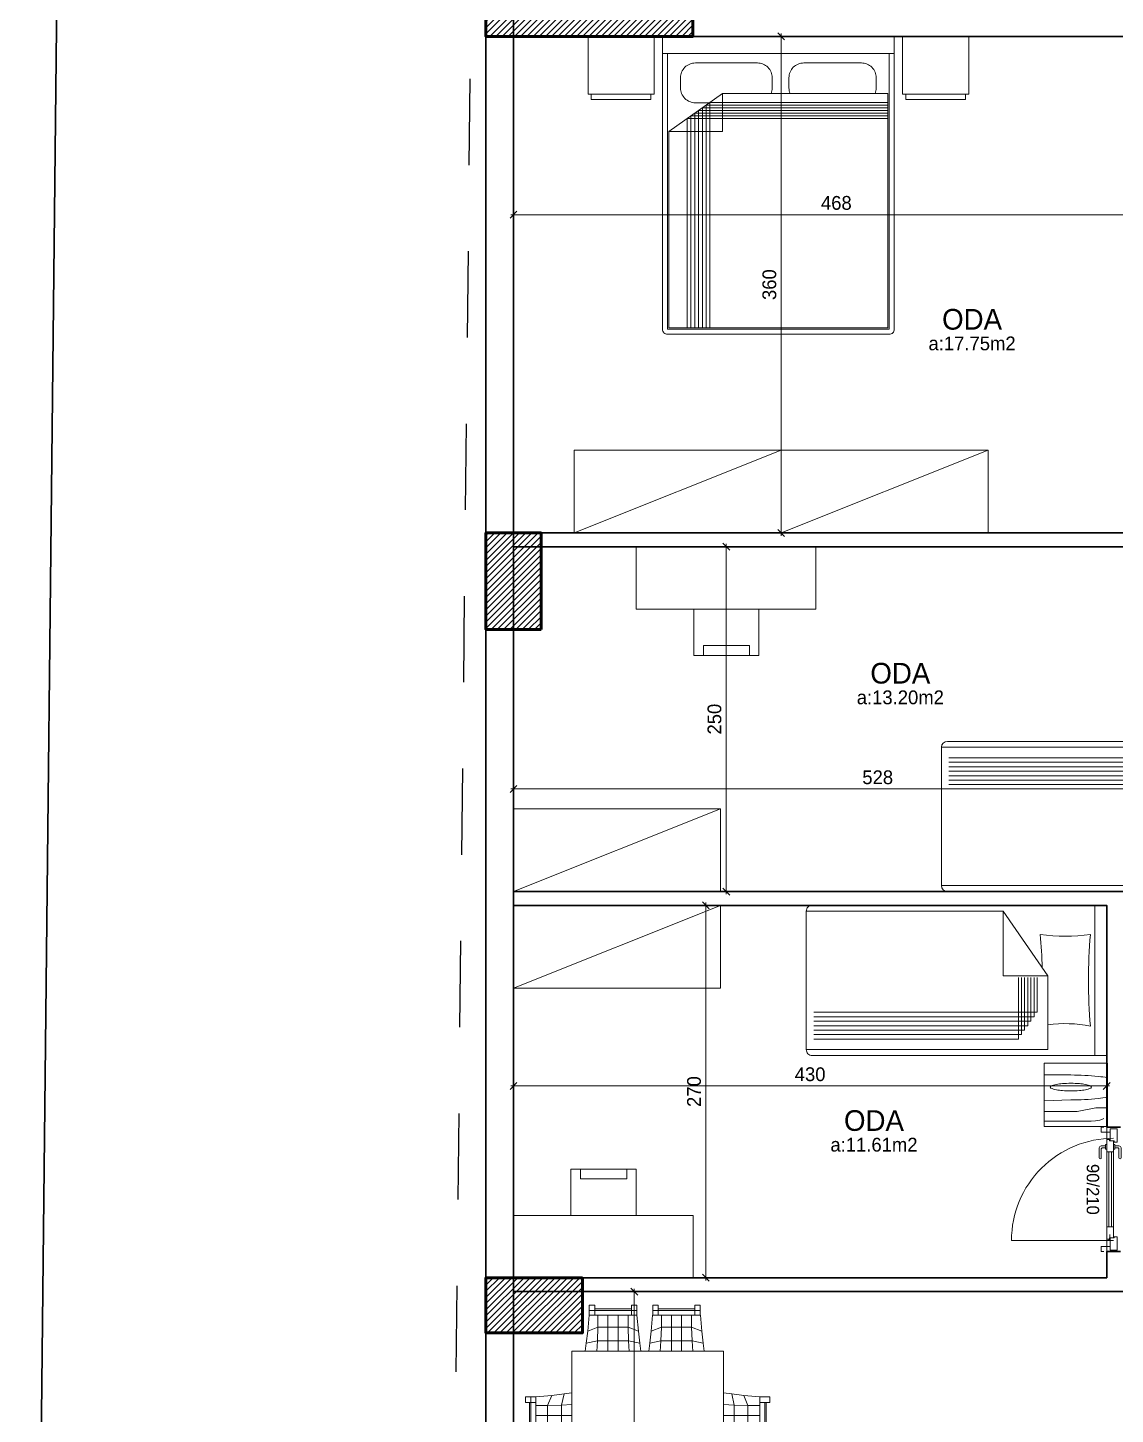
# Model space of a CAD drawing. Header units: centimetres. Extents: x 562865 to 1310255, y -148070 to 32737.
# Drawn here: x 646983 to 647771, y -26468 to -25463 of the extents above; entities that cross this region are included whole.
import ezdxf
from ezdxf.enums import TextEntityAlignment as Align

# ---------------------------------------------------------------- set-up
doc = ezdxf.new("R2010")
doc.units = ezdxf.units.CM
doc.header["$LTSCALE"] = 2.5
doc.linetypes.add('DASHED', pattern=[0.25, 0.125, -0.125])
doc.layers.get('0').update_dxf_attribs({"color": 86})
for name, color, linetype in [('alan', 7, 'Continuous'), ('kapi-yazi', 7, 'Continuous'), ('mahal', 7, 'Continuous'), ('TARAMA KOLON', 252, 'Continuous')]:
    doc.layers.add(name, color=color, linetype=linetype)
for name, color, linetype, lineweight in [('DUVAR', 4, 'Continuous', 30), ('duvar-kesim', 7, 'Continuous', 0), ('GÖRÜNÜŞLER', 96, 'Continuous', 25), ('iç ölçü', 106, 'Continuous', 18), ('kapi', 9, 'Continuous', 0), ('kolon', 1, 'Continuous', 53), ('TEFRIS', 33, 'Continuous', 0)]:
    doc.layers.add(name, color=color, linetype=linetype, lineweight=lineweight)
doc.styles.add('PINAR', font='comic.ttf')
doc.dimstyles.new('TEMİZ ÖLÇÜ', dxfattribs={"dimtxt": 10, "dimasz": 5, "dimexe": 1.8, "dimexo": 0.625, "dimgap": 3, "dimtad": 1, "dimdec": 0, "dimrnd": 0.5, "dimzin": 1, "dimdsep": 46, "dimtxsty": 'PINAR', "dimblk": 'OBLIQUE', "dimcen": 0.9, "dimdle": 2, "dimclrd": 256, "dimclre": 256, "dimclrt": 7, "dimadec": 0, "dimazin": 0, "dimtfac": 1, "dimtdec": 0, "dimtofl": 0, "dimtmove": 2, "dimatfit": 2, "dimfxl": 10, "dimfxlon": 1, "dimlwd": -1, "dimlwe": -1, "dimarcsym": 0})

# ---------------------------------------------------------------- blocks, each defined once
blk = doc.blocks.new('WRTGHBWSTH')
at = {"layer": 'GÖRÜNÜŞLER', "color": 251, "linetype": 'DASHED', "ltscale": 200}
blk.add_lwpolyline([(643862, 7103), (643152.3, 7181.9), (642310, 7155.3), (641146.5, 7079.8), (639025.1, 6992.1), (638997.9, 4472.7), (643762.9, 4472.7)], close=True, dxfattribs=at)
blk = doc.blocks.new('_Oblique')
at = {"color": 0, "linetype": 'ByBlock', "lineweight": -2}
blk.add_line((-0.5, -0.5), (0.5, 0.5), dxfattribs=at)
blk = doc.blocks.new('*D3347')
at = {"layer": 'Defpoints', "color": 0}
for p in [(647455.2, -26379.4), (647422.7, -26874.6), (647455.2, -26874.6)]:
    blk.add_point(p, dxfattribs=at)
at = {"layer": 'iç ölçü'}
for p, q in [((647432.7, -26379.4), (647420.9, -26379.4)), ((647422.7, -26377.4), (647422.7, -26876.6)), ((647432.7, -26874.6), (647420.9, -26874.6))]:
    blk.add_line(p, q, dxfattribs=at)
at = {"layer": 'iç ölçü', "linetype": 'ByBlock', "xscale": 5, "yscale": 5, "zscale": 5}
for p, rotation in [((647422.7, -26379.4), 90), ((647422.7, -26874.6), 270)]:
    blk.add_blockref('_Oblique', p, dxfattribs=dict(at, rotation=rotation))
at = {"layer": 'iç ölçü', "color": 7, "insert": (647414.1, -26627), "char_height": 10, "attachment_point": 5, "rotation": 90, "style": 'PINAR'}
blk.add_mtext('495', dxfattribs=at)
blk = doc.blocks.new('*D3350')
at = {"layer": 'Defpoints', "color": 0}
for p in [(647495.2, -25839.4), (647489.4, -26089.4), (647495.2, -26089.4)]:
    blk.add_point(p, dxfattribs=at)
at = {"layer": 'iç ölçü'}
for p, q in [((647494.6, -25839.4), (647487.6, -25839.4)), ((647489.4, -25837.4), (647489.4, -26091.4)), ((647494.6, -26089.4), (647487.6, -26089.4))]:
    blk.add_line(p, q, dxfattribs=at)
at = {"layer": 'iç ölçü', "linetype": 'ByBlock', "xscale": 5, "yscale": 5, "zscale": 5}
for p, rotation in [((647489.4, -25839.4), 90), ((647489.4, -26089.4), 270)]:
    blk.add_blockref('_Oblique', p, dxfattribs=dict(at, rotation=rotation))
at = {"layer": 'iç ölçü', "color": 7, "insert": (647480.9, -25964.4), "char_height": 10, "attachment_point": 5, "rotation": 90, "style": 'PINAR'}
blk.add_mtext('250', dxfattribs=at)
blk = doc.blocks.new('*D3351')
at = {"layer": 'Defpoints', "color": 0}
for p in [(647335.2, -26009.4), (647863.2, -26009.4), (647335.2, -26015)]:
    blk.add_point(p, dxfattribs=at)
at = {"layer": 'iç ölçü'}
for p, q in [((647335.2, -26010), (647335.2, -26016.8)), ((647863.2, -26010), (647863.2, -26016.8)), ((647865.2, -26015), (647333.2, -26015))]:
    blk.add_line(p, q, dxfattribs=at)
at = {"layer": 'iç ölçü', "linetype": 'ByBlock', "xscale": 5, "yscale": 5, "zscale": 5, "rotation": 180}
blk.add_blockref('_Oblique', (647335.2, -26015), dxfattribs=at)
at = {"layer": 'iç ölçü', "linetype": 'ByBlock', "xscale": 5, "yscale": 5, "zscale": 5}
blk.add_blockref('_Oblique', (647863.2, -26015), dxfattribs=at)
at = {"layer": 'iç ölçü', "color": 7, "insert": (647599.2, -26006.6), "char_height": 10, "attachment_point": 5, "style": 'PINAR'}
blk.add_mtext('528', dxfattribs=at)
blk = doc.blocks.new('*D3352')
at = {"layer": 'Defpoints', "color": 0}
for p in [(647529.2, -25469.4), (647533.6, -25469.4), (647533.6, -25829.4)]:
    blk.add_point(p, dxfattribs=at)
at = {"layer": 'iç ölçü'}
for p, q in [((647533, -25469.4), (647527.4, -25469.4)), ((647529.2, -25831.4), (647529.2, -25467.4)), ((647533, -25829.4), (647527.4, -25829.4))]:
    blk.add_line(p, q, dxfattribs=at)
at = {"layer": 'iç ölçü', "linetype": 'ByBlock', "xscale": 5, "yscale": 5, "zscale": 5}
for p, rotation in [((647529.2, -25469.4), 90), ((647529.2, -25829.4), 270)]:
    blk.add_blockref('_Oblique', p, dxfattribs=dict(at, rotation=rotation))
at = {"layer": 'iç ölçü', "color": 7, "insert": (647520.7, -25649.4), "char_height": 10, "attachment_point": 5, "rotation": 90, "style": 'PINAR'}
blk.add_mtext('360', dxfattribs=at)
blk = doc.blocks.new('*D3353')
at = {"layer": 'Defpoints', "color": 0}
for p in [(647335.2, -25579.5), (647335.2, -25598.7), (647803.2, -25599.5)]:
    blk.add_point(p, dxfattribs=at)
at = {"layer": 'iç ölçü'}
for p, q in [((647335.2, -25588.7), (647335.2, -25600.5)), ((647805.2, -25598.7), (647333.2, -25598.7)), ((647803.2, -25598.8), (647803.2, -25596.9))]:
    blk.add_line(p, q, dxfattribs=at)
at = {"layer": 'iç ölçü', "linetype": 'ByBlock', "xscale": 5, "yscale": 5, "zscale": 5, "rotation": 180}
blk.add_blockref('_Oblique', (647335.2, -25598.7), dxfattribs=at)
at = {"layer": 'iç ölçü', "linetype": 'ByBlock', "xscale": 5, "yscale": 5, "zscale": 5}
blk.add_blockref('_Oblique', (647803.2, -25598.7), dxfattribs=at)
at = {"layer": 'iç ölçü', "color": 7, "insert": (647569.2, -25590.2), "char_height": 10, "attachment_point": 5, "style": 'PINAR'}
blk.add_mtext('468', dxfattribs=at)
blk = doc.blocks.new('*D3354')
at = {"layer": 'Defpoints', "color": 0}
for p in [(647502.1, -26099.4), (647474.6, -26369.4), (647502.1, -26369.4)]:
    blk.add_point(p, dxfattribs=at)
at = {"layer": 'iç ölçü'}
for p, q in [((647484.6, -26099.4), (647472.8, -26099.4)), ((647474.6, -26097.4), (647474.6, -26371.4)), ((647484.6, -26369.4), (647472.8, -26369.4))]:
    blk.add_line(p, q, dxfattribs=at)
at = {"layer": 'iç ölçü', "linetype": 'ByBlock', "xscale": 5, "yscale": 5, "zscale": 5}
for p, rotation in [((647474.6, -26099.4), 90), ((647474.6, -26369.4), 270)]:
    blk.add_blockref('_Oblique', p, dxfattribs=dict(at, rotation=rotation))
at = {"layer": 'iç ölçü', "color": 7, "insert": (647466.1, -26234.4), "char_height": 10, "attachment_point": 5, "rotation": 90, "style": 'PINAR'}
blk.add_mtext('270', dxfattribs=at)
blk = doc.blocks.new('*D3355')
at = {"layer": 'Defpoints', "color": 0}
for p in [(647335.2, -26230.3), (647335.2, -26252.9), (647765.2, -26261.1)]:
    blk.add_point(p, dxfattribs=at)
at = {"layer": 'iç ölçü'}
for p, q in [((647767.2, -26230.3), (647333.2, -26230.3)), ((647335.2, -26240.3), (647335.2, -26228.5)), ((647765.2, -26240.3), (647765.2, -26228.5))]:
    blk.add_line(p, q, dxfattribs=at)
at = {"layer": 'iç ölçü', "linetype": 'ByBlock', "xscale": 5, "yscale": 5, "zscale": 5, "rotation": 180}
blk.add_blockref('_Oblique', (647335.2, -26230.3), dxfattribs=at)
at = {"layer": 'iç ölçü', "linetype": 'ByBlock', "xscale": 5, "yscale": 5, "zscale": 5}
blk.add_blockref('_Oblique', (647765.2, -26230.3), dxfattribs=at)
at = {"layer": 'iç ölçü', "color": 7, "insert": (647550.2, -26221.9), "char_height": 10, "attachment_point": 5, "style": 'PINAR'}
blk.add_mtext('430', dxfattribs=at)
blk = doc.blocks.new('fm-door1')
at = {"linetype": 'Continuous'}
for p, q in [((0, 25), (0, -25)), ((100, 25), (0, 25)), ((80, 32), (80, 0)), ((84, 28), (128, 28)), ((90, 50), (910, 50)), ((90, 50), (90, 30)), ((100, 30), (90, 30)), ((100, 30), (100, -5)), ((100, 30), (100, -5)), ((100, 0), (900, 0)), ((190, 50), (190, 0)), ((810, 50), (810, 0)), ((910, 30), (900, 30)), ((900, 30), (900, -5)), ((900, 25), (1000, 25)), ((910, 50), (910, 30)), ((1000, 25), (1000, -25)), ((110, -25), (0, -25)), ((100, -5), (110, -5)), ((110, -5), (100, -5)), ((110, -5), (110, -25)), ((110, -25), (110, -5)), ((890, -25), (890, -5)), ((890, -5), (900, -5)), ((890, -25), (1000, -25))]:
    blk.add_line(p, q, dxfattribs=at)
at = {"color": 8, "linetype": 'Continuous'}
for p, q in [((190, 35), (810, 35)), ((190, 15), (810, 15))]:
    blk.add_line(p, q, dxfattribs=at)
at = {"linetype": 'Continuous'}
for points in [[(858, 58), (858, 89, 0.414214), (842, 104), (759, 104, 1), (759, 89), (835, 89, -0.414214), (842, 81), (842, 58)], [(858, -8), (858, -39, -0.414214), (842, -54), (759, -54, -1), (759, -39), (835, -39, 0.414214), (842, -31), (842, -8)]]:
    blk.add_lwpolyline(points, format="xyb", dxfattribs=at)
for points in [[(869, 50), (869, 58), (831, 58), (831, 50)], [(869, 0), (869, -8), (831, -8), (831, 0)]]:
    blk.add_lwpolyline(points, dxfattribs=at)
blk.add_circle((84, 32), 4.26, dxfattribs=at)
blk = doc.blocks.new('Yatak-2a')
for p, q in [((-115, -35), (-115, 0)), ((-115, 0), (-75, 0)), ((-75, -35), (-75, 0)), ((75, 0), (115, 0)), ((75, -35), (75, 0)), ((115, -35), (115, 0)), ((-66.94, -176.94), (-66.94, -10.32)), ((66.94, -10.32), (66.94, -176.94)), ((-115, -35), (-75, -35)), ((-66.18, -176.18), (-66.18, -34.58)), ((-66.18, -34.58), (33.7, -34.58)), ((33.7, -34.58), (66.18, -57.51)), ((33.7, -57.51), (33.7, -34.58)), ((75, -35), (115, -35)), ((66.18, -57.51), (33.7, -57.51)), ((66.18, -57.51), (66.18, -176.18)), ((66.94, -176.94), (-66.94, -176.94)), ((66.18, -176.18), (-66.18, -176.18))]:
    blk.add_line(p, q)
at = {"color": 33}
for p, q in [((-70, 0), (70, 0)), ((-70, -10.32), (-70, 0)), ((70, 0), (70, -10.32)), ((-70, -176.94), (-70, -10.32)), ((70, -10.32), (-70, -10.32)), ((70, -10.32), (70, -176.94)), ((66.94, -180), (-66.94, -180))]:
    blk.add_line(p, q, dxfattribs=at)
at = {"color": 8}
for p, q in [((-15.36, -16.05), (-50.13, -16.05)), ((12.69, -16.05), (50.13, -16.05)), ((-59.11, -25.03), (-59.11, -31.14)), ((-6.38, -31.14), (-6.38, -25.03)), ((3.71, -31.14), (3.71, -25.03)), ((59.11, -25.03), (59.11, -31.14)), ((41.34, -39.97), (-66.18, -39.97)), ((43.64, -41.59), (-66.18, -41.59)), ((41.34, -176.18), (41.34, -39.97)), ((50.13, -40.12), (41.55, -40.12)), ((43.64, -176.18), (43.64, -41.59)), ((45.93, -43.21), (-66.18, -43.21)), ((48.22, -44.83), (-66.18, -44.83)), ((50.51, -46.45), (-66.18, -46.45)), ((52.81, -48.07), (-66.18, -48.07)), ((55.1, -49.68), (-66.18, -49.68)), ((45.93, -176.18), (45.93, -43.21)), ((48.22, -176.18), (48.22, -44.83)), ((50.51, -176.18), (50.51, -46.45)), ((52.81, -176.18), (52.81, -48.07)), ((55.1, -176.18), (55.1, -49.68))]:
    blk.add_line(p, q, dxfattribs=at)
at = {"color": 42}
for p, q in [((-113, -38.2), (-113, -35)), ((-77, -38.2), (-113, -38.2)), ((-77, -35), (-77, -38.2)), ((77, -38.2), (77, -35)), ((113, -38.2), (77, -38.2)), ((113, -35), (113, -38.2))]:
    blk.add_line(p, q, dxfattribs=at)
at = {"color": 8}
for centre, start, end in [((-50.13, -25.03), 89.99996, 180.00004), ((-15.36, -25.03), 359.99996, 90.00004), ((12.69, -25.03), 89.99996, 180.00004), ((50.13, -25.03), 359.99996, 90.00004), ((-50.13, -31.14), 179.99936, 202.51765), ((-15.36, -31.14), 337.48112, 359.99942), ((12.69, -31.14), 179.99936, 202.51765), ((50.13, -31.14), 269.99996, 0.00004)]:
    blk.add_arc(centre, 8.98, start, end, dxfattribs=at)
at = {"color": 33}
for centre, start, end in [((-66.94, -176.94), 179.99996, 270.00004), ((66.94, -176.94), 269.99996, 0.00004)]:
    blk.add_arc(centre, 3.06, start, end, dxfattribs=at)
blk = doc.blocks.new('Table-3')
at = {"color": 33}
for p, q in [((-37.6, 84.6), (-33.6, 84.6)), ((-37.6, 77.2), (-37.6, 84.6)), ((-33.6, 80.8), (-37.6, 80.8)), ((-33.6, 84.6), (-33.6, 77.2)), ((-33.6, 81.9), (-7.1, 81.9)), ((-33.6, 80.8), (-3.1, 80.8)), ((-7.1, 84.6), (-7.1, 77.2)), ((-3.1, 84.6), (-7.1, 84.6)), ((-3.1, 77.2), (-3.1, 84.6)), ((8.3, 84.6), (12.3, 84.6)), ((8.3, 77.2), (8.3, 84.6)), ((12.3, 80.8), (8.3, 80.8)), ((12.3, 84.6), (12.3, 77.2)), ((12.4, 81.9), (38.9, 81.9)), ((12.4, 80.8), (42.9, 80.8)), ((38.9, 84.6), (38.9, 77.2)), ((42.9, 84.6), (38.9, 84.6)), ((42.9, 77.2), (42.9, 84.6)), ((-37.7, 77.2), (-2.9, 77.2)), ((8.3, 77.2), (43, 77.2)), ((-54.5, 51.1), (55.5, 51.1)), ((-54.5, -48.9), (-54.5, 51.1)), ((55.5, 51.1), (55.5, -48.9)), ((-88.1, 18.1), (-88.1, 14.1)), ((-80.7, 18.1), (-88.1, 18.1)), ((-88.1, 14.1), (-80.7, 14.1)), ((-85.4, 14.1), (-85.4, -12.4)), ((-84.3, 14.1), (-84.3, -16.4)), ((-80.7, 18.2), (-80.7, -16.6)), ((81.6, 18.2), (81.6, -16.6)), ((81.6, 18.1), (89, 18.1)), ((81.6, 14.1), (89, 14.1)), ((85.2, 18.1), (85.2, -16.4)), ((86.3, 14.1), (86.3, -12.4)), ((89, 18.1), (89, 14.1)), ((-88.1, -12.4), (-88.1, -16.4)), ((-80.7, -12.4), (-88.1, -12.4)), ((-88.1, -16.4), (-80.7, -16.4)), ((81.6, -12.4), (89, -12.4)), ((89, -16.4), (81.6, -16.4)), ((89, -12.4), (89, -16.4)), ((55.5, -48.9), (-54.5, -48.9)), ((-2.9, -75.1), (-37.7, -75.1)), ((-37.6, -82.5), (-37.6, -75.1)), ((-3.1, -78.8), (-37.6, -78.8)), ((-33.6, -75.1), (-33.6, -82.5)), ((-33.6, -79.8), (-7.1, -79.8)), ((-7.1, -78.8), (-7.1, -75.1)), ((-7.1, -78.8), (-7.1, -79.8)), ((-7.1, -79.9), (-7.1, -82.5)), ((-3.1, -75.1), (-3.1, -82.5)), ((43, -75.1), (8.3, -75.1)), ((8.3, -82.5), (8.3, -75.1)), ((8.3, -78.8), (42.9, -78.8)), ((12.3, -75.1), (12.3, -82.5)), ((12.3, -79.8), (38.9, -79.8)), ((38.9, -75.1), (38.9, -79.8)), ((38.9, -79.9), (38.9, -82.5)), ((42.9, -82.5), (42.9, -75.1)), ((-33.6, -82.5), (-37.6, -82.5)), ((-7.1, -82.5), (-3.1, -82.5)), ((12.3, -82.5), (8.3, -82.5)), ((42.9, -82.5), (38.9, -82.5))]:
    blk.add_line(p, q, dxfattribs=at)
for p, q in [((-38.6, 65.7), (-37.7, 77.2)), ((-31.3, 68.7), (-31.3, 77.2)), ((-24, 51), (-24, 77.2)), ((-24, 77.2), (-24, 68.7)), ((-16.7, 77.2), (-16.7, 51)), ((-9.4, 68.7), (-9.4, 77.2)), ((-2.9, 77.2), (-2, 65.7)), ((7.3, 65.7), (8.3, 77.2)), ((14.7, 77.2), (14.7, 68.7)), ((22, 51), (22, 77.2)), ((29.4, 77.2), (29.4, 51)), ((36.6, 68.7), (36.6, 77.2)), ((43, 77.2), (43.9, 65.7)), ((-39.7, 56.9), (-38.6, 65.7)), ((-31.3, 68.7), (-38.6, 65.7)), ((-31.6, 58.7), (-31.3, 68.7)), ((-31.3, 68.7), (-9.4, 68.7)), ((-9.4, 68.7), (-9.1, 58.7)), ((-2, 65.7), (-9.4, 68.7)), ((-1, 56.9), (-2, 65.7)), ((7.3, 65.7), (6.3, 56.9)), ((14.7, 68.7), (7.3, 65.7)), ((14.4, 58.7), (14.7, 68.7)), ((14.7, 68.7), (36.6, 68.7)), ((36.6, 68.7), (36.9, 58.7)), ((43.9, 65.7), (36.6, 68.7)), ((45.1, 56.9), (43.9, 65.7)), ((-40.4, 51.1), (-39.7, 56.9)), ((-39.7, 56.9), (-31.6, 58.7)), ((-31.6, 58.7), (-32.1, 51)), ((-9.1, 58.7), (-31.6, 58.7)), ((-9.1, 58.7), (-1, 56.9)), ((-8.5, 51), (-9.1, 58.7)), ((-1, 56.9), (-0.2, 51.1)), ((5.6, 51.1), (6.3, 56.9)), ((6.3, 56.9), (14.4, 58.7)), ((14.4, 58.7), (13.9, 51)), ((36.9, 58.7), (14.4, 58.7)), ((36.9, 58.7), (45.1, 56.9)), ((37.5, 51), (36.9, 58.7)), ((45.1, 56.9), (45.9, 51.1)), ((-60.4, 20.2), (-69.2, 19.1)), ((-62.2, 12), (-60.4, 20.2)), ((-60.4, 20.2), (-54.5, 20.9)), ((55.5, 20.9), (61.2, 20.2)), ((63.1, 12), (61.2, 20.2)), ((61.2, 20.2), (70.1, 19.1)), ((-69.2, 19.1), (-80.7, 18.2)), ((-80.7, 11.8), (-72.1, 11.8)), ((-72.1, 11.8), (-69.2, 19.1)), ((-72.1, 11.8), (-62.2, 12)), ((-72.1, -10.1), (-72.1, 11.8)), ((-54.5, 12.6), (-62.2, 12)), ((-62.2, 12), (-62.2, -10.4)), ((63.1, 12), (55.5, 12.6)), ((63.1, -10.4), (63.1, 12)), ((73.1, 11.8), (63.1, 12)), ((70.1, 19.1), (81.6, 18.2)), ((70.1, 19.1), (73.1, 11.8)), ((73.1, -10.1), (73.1, 11.8)), ((73.1, 11.8), (81.6, 11.8)), ((-54.5, 4.5), (-80.7, 4.5)), ((55.5, 4.5), (81.6, 4.5)), ((-80.7, -2.8), (-54.5, -2.8)), ((81.6, -2.8), (55.5, -2.8)), ((-72.1, -10.1), (-80.7, -10.1)), ((-80.7, -16.6), (-69.2, -17.5)), ((-62.2, -10.4), (-72.1, -10.1)), ((-69.2, -17.5), (-72.1, -10.1)), ((-60.4, -18.5), (-69.2, -17.5)), ((-62.2, -10.4), (-54.5, -11.1)), ((-60.4, -18.5), (-62.2, -10.4)), ((-54.5, -19.3), (-60.4, -18.5)), ((55.5, -11.1), (63.1, -10.4)), ((61.2, -18.5), (55.5, -19.3)), ((63.1, -10.4), (61.2, -18.5)), ((61.2, -18.5), (70.1, -17.5)), ((73.1, -10.1), (63.1, -10.4)), ((70.1, -17.5), (73.1, -10.1)), ((81.6, -16.6), (70.1, -17.5)), ((81.6, -10.1), (73.1, -10.1)), ((-39.7, -54.8), (-40.4, -49)), ((-31.6, -56.6), (-32.2, -48.9)), ((-24, -48.9), (-24, -75.1)), ((-16.7, -48.9), (-16.7, -75.1)), ((-9.1, -56.6), (-8.4, -48.9)), ((-0.2, -49), (-1, -54.8)), ((6.3, -54.8), (5.6, -49)), ((14.4, -56.6), (13.8, -48.9)), ((22, -48.9), (22, -75.1)), ((29.4, -75.1), (29.4, -48.9)), ((37.6, -48.9), (36.9, -56.6)), ((45.1, -54.8), (45.9, -49)), ((-31.6, -56.6), (-39.7, -54.8)), ((-39.7, -54.8), (-38.6, -63.6)), ((-31.3, -66.6), (-31.6, -56.6)), ((-9.1, -56.6), (-31.6, -56.6)), ((-9.4, -66.6), (-9.1, -56.6)), ((-1, -54.8), (-9.1, -56.6)), ((-2, -63.6), (-1, -54.8)), ((6.3, -54.8), (14.4, -56.6)), ((7.3, -63.6), (6.3, -54.8)), ((14.4, -56.6), (14.7, -66.6)), ((36.9, -56.6), (14.4, -56.6)), ((36.6, -66.6), (36.9, -56.6)), ((36.9, -56.6), (45.1, -54.8)), ((45.1, -54.8), (43.9, -63.6)), ((-38.6, -63.6), (-31.3, -66.6)), ((-37.7, -75.1), (-38.6, -63.6)), ((-31.3, -66.6), (-31.3, -75.1)), ((-31.3, -66.6), (-9.4, -66.6)), ((-24, -75.1), (-24, -66.6)), ((-9.4, -66.6), (-2, -63.6)), ((-9.4, -75.1), (-9.4, -66.6)), ((-2.9, -75.1), (-2, -63.6)), ((7.3, -63.6), (8.3, -75.1)), ((14.7, -66.6), (7.3, -63.6)), ((14.7, -66.6), (36.6, -66.6)), ((14.7, -75.1), (14.7, -66.6)), ((43.9, -63.6), (36.6, -66.6)), ((36.6, -66.6), (36.6, -75.1)), ((43, -75.1), (43.9, -63.6))]:
    blk.add_line(p, q)
blk = doc.blocks.new('Yatak-1a')
for p, q in [((-49.5, 0.5), (-87.5, 0.5)), ((-87.5, 0.5), (-87.5, -37.5)), ((-49.5, -37.5), (-49.5, 0.5)), ((-45, -176.44), (-45, -7.03)), ((45, -7.03), (45, -176.44)), ((-49.5, -37.5), (-87.5, -37.5)), ((41.44, -180), (-41.44, -180))]:
    blk.add_line(p, q)
at = {"color": 33}
for p, q in [((-76.27, -6.57), (-76.27, 0.5)), ((-84.43, -9.24), (-84.18, -6.77)), ((-78.48, -17.64), (-76.27, -6.57)), ((-84.43, -37.5), (-84.43, -9.24)), ((-63.92, -9.1), (-64.54, -9.49)), ((-63.3, -9.49), (-63.92, -9.1)), ((-78.48, -37.5), (-78.48, -17.64)), ((-71.61, -21.45), (-72.26, -37.5)), ((-56.68, -21.45), (-56.63, -37.5)), ((-64.54, -33.38), (-63.92, -33.77)), ((-63.92, -33.77), (-63.3, -33.38))]:
    blk.add_line(p, q, dxfattribs=at)
at = {"color": 42}
for p, q in [((-45, 0), (45, 0)), ((-45, -7.03), (-45, 0)), ((45, -7.03), (-45, -7.03)), ((45, -8.5), (45, 0)), ((-41.44, -180), (-41.44, -35.32)), ((-41.44, -35.32), (2.67, -35.32)), ((2.67, -35.32), (41.44, -62.05)), ((2.67, -62.05), (2.67, -35.32)), ((41.44, -62.05), (2.67, -62.05)), ((41.44, -62.05), (41.44, -180))]:
    blk.add_line(p, q, dxfattribs=at)
at = {"color": 8}
for p, q in [((-29.8, -49.16), (1.67, -49.16)), ((-29.8, -175.54), (-29.8, -49.16)), ((-27.13, -175.54), (-27.13, -47.27)), ((-27.13, -47.27), (1.67, -47.27)), ((-24.45, -175.54), (-24.45, -45.39)), ((-24.45, -45.39), (1.67, -45.39)), ((-21.78, -175.54), (-21.78, -43.5)), ((-21.78, -43.5), (1.67, -43.5)), ((-19.11, -175.54), (-19.11, -41.61)), ((-19.11, -41.61), (1.67, -41.61)), ((-35.15, -52.93), (1.67, -52.93)), ((-35.15, -175.54), (-35.15, -52.93)), ((-32.47, -51.05), (1.67, -51.05)), ((-32.47, -175.54), (-32.47, -51.05))]:
    blk.add_line(p, q, dxfattribs=at)
at = {"color": 33}
for centre, radius, start, end in [((11.14, -13.58), 82.34, 170.15442, 174.01793), ((-139.84, -13.58), 82.75, 5.98206, 9.79577), ((-69.26, -8.26), 15, 154.00852, 174.28557), ((86.23, -21.45), 157.84, 174.01794, 180), ((-214.93, -21.45), 158.25, 0, 5.98207), ((0.17, -21.44), 66.38, 175.59963, 180), ((-31.83, -18.97), 34.29, 169.47569, 175.59966), ((-51.59, -15.3), 14.19, 155.8434, 169.47569), ((-76.25, -15.3), 14.19, 10.52432, 24.15659), ((-96.01, -18.97), 34.29, 4.40038, 10.52429), ((-128.01, -21.44), 66.38, 0, 4.40034), ((0.17, -21.44), 66.38, 180, 184.40034), ((-128.01, -21.44), 66.38, 355.59963, 0), ((-31.83, -23.9), 34.29, 184.40038, 190.52429), ((-51.59, -27.57), 14.19, 190.5243, 204.1566), ((-76.25, -27.57), 14.19, 335.8434, 349.47569), ((-96.01, -23.9), 34.29, 349.4757, 355.59966)]:
    blk.add_arc(centre, radius, start, end, dxfattribs=at)
at = {"color": 8}
for centre, radius, start, end in [((0.03, 324.56), 335.48, 265.2981, 274.7019), ((-98.45, -24.8), 72.55, 351.65938, 11.93201), ((138.2, -24.8), 111.68, 172.28082, 187.71918), ((0.03, -344.69), 306.13, 84.84604, 88.60231)]:
    blk.add_arc(centre, radius, start, end, dxfattribs=at)
for centre, start, end in [((-41.44, -176.44), 179.99996, 270.00004), ((41.44, -176.44), 269.99996, 0.00004)]:
    blk.add_arc(centre, 3.56, start, end)
blk = doc.blocks.new('G$C0735DA1E')
at = {"color": 42}
for p, q in [((0, 108.9), (0, 0)), ((8.5, 108.9), (0, 108.9)), ((8.5, 0), (8.5, 108.9)), ((217.8, 104.6), (42.7, 104.6)), ((42.7, 104.6), (42.7, 51.2)), ((42.7, 51.2), (75.1, 4.3)), ((75.1, 51.2), (42.7, 51.2)), ((75.1, 4.3), (75.1, 51.2)), ((10.3, 0), (0, 0)), ((75.1, 4.3), (217.8, 4.3))]:
    blk.add_line(p, q, dxfattribs=at)
for p, q in [((213.5, 108.9), (8.5, 108.9)), ((217.8, 4.3), (217.8, 104.6)), ((8.5, 0), (213.5, 0))]:
    blk.add_line(p, q)
at = {"color": 8}
for p, q in [((59.5, 90.5), (59.5, 52.4)), ((212.4, 90.5), (59.5, 90.5)), ((61.8, 93.7), (61.8, 52.4)), ((212.4, 93.7), (61.8, 93.7)), ((64.1, 97), (64.1, 52.4)), ((212.4, 97), (64.1, 97)), ((212.4, 80.8), (52.6, 80.8)), ((52.6, 80.8), (52.6, 52.4)), ((212.4, 84), (54.9, 84)), ((54.9, 84), (54.9, 52.4)), ((212.4, 87.3), (57.2, 87.3)), ((57.2, 87.3), (57.2, 52.4)), ((212.4, 77.6), (50.4, 77.6)), ((50.4, 77.6), (50.4, 52.4))]:
    blk.add_line(p, q, dxfattribs=at)
for centre, start, end in [((213.5, 104.6), 360, 90), ((213.5, 4.3), 270, 0)]:
    blk.add_arc(centre, 4.31, start, end)
for centre, radius, start, end in [((-392.7, 54.4), 405.9, 355.2981, 4.7019), ((30, 173.6), 87.8, 258.068, 278.3406), ((417.1, 54.4), 370.4, 181.3977, 185.154), ((30, -112.8), 135.1, 82.2808, 97.7192)]:
    blk.add_arc(centre, radius, start, end, dxfattribs=at)
blk = doc.blocks.new('G$C7B943698')
at = {"layer": 'TEFRIS'}
blk.add_lwpolyline([(41.3, 45.2), (41.3, 78.8), (88.6, 78.8), (88.6, 45.2)], dxfattribs=at)
for points in [[(48.1, 78.8), (81.6, 78.8), (81.6, 71.7), (48.1, 71.7)], [(0, 0), (130.3, 0), (130.3, 45.2), (0, 45.2)]]:
    blk.add_lwpolyline(points, close=True, dxfattribs=at)
blk = doc.blocks.new('SB')
at = {"layer": 'TARAMA KOLON'}
h = blk.add_hatch(dxfattribs=at)
h.set_pattern_fill('ANSI31', color=256, angle=7e-15)
h.paths.add_polyline_path([(655327.3, -25829.4), (655302.3, -25829.4), (655302.3, -25959.4), (655327.3, -25959.4)])
h.paths.add_polyline_path([(655437.3, -24424.1), (655477.3, -24424.1), (655477.3, -24494.1), (655437.3, -24494.1)])
h.paths.add_polyline_path([(655327.3, -25359.4), (655297.3, -25359.4), (655297.3, -25469.4), (655327.3, -25469.4)])
h.paths.add_polyline_path([(655327.3, -26079.4), (655327.3, -26109.4), (655257.3, -26109.4), (655257.3, -26079.4)])
h.paths.add_polyline_path([(654229.3, -24849.4), (654229.3, -24889.4), (654299.3, -24889.4), (654299.3, -24849.4)])
h.paths.add_polyline_path([(654269.3, -25899.4), (654229.3, -25899.4), (654229.3, -25829.4), (654269.3, -25829.4)])
h.paths.add_polyline_path([(654229.3, -25444.4), (654229.3, -25469.4), (654379.3, -25469.4), (654379.3, -25444.4)])
h.paths.add_polyline_path([(655112.3, -26369.4), (655142.3, -26369.4), (655142.3, -26429.4), (655112.3, -26429.4)])
h.paths.add_polyline_path([(654997.3, -26079.4), (654997.3, -26109.4), (654927.3, -26109.4), (654927.3, -26079.4)])
h.paths.add_polyline_path([(655437.3, -24889.4), (655467.3, -24889.4), (655467.3, -24829.4), (655437.3, -24829.4)])
h.paths.add_polyline_path([(655112.3, -26834.6), (655142.3, -26834.6), (655142.3, -26894.6), (655112.3, -26894.6)])
h.paths.add_polyline_path([(654787.3, -26369.4), (654817.3, -26369.4), (654817.3, -26429.4), (654787.3, -26429.4)])
h.paths.add_polyline_path([(655437.3, -26824.6), (655477.3, -26824.6), (655477.3, -26894.6), (655437.3, -26894.6)])
h.paths.add_polyline_path([(654299.3, -26369.4), (654299.3, -26409.4), (654229.3, -26409.4), (654229.3, -26369.4)])
h.paths.add_polyline_path([(654777.3, -26824.6), (654817.3, -26824.6), (654817.3, -26894.6), (654777.3, -26894.6)])
h.paths.add_polyline_path([(655437.3, -26369.4), (655467.3, -26369.4), (655467.3, -26429.4), (655437.3, -26429.4)])
h.paths.add_polyline_path([(655985.4, -25829.4), (656025.4, -25829.4), (656025.4, -25899.4), (655985.4, -25899.4)])
h.paths.add_polyline_path([(654927.3, -25959.4), (654927.3, -25359.4), (655177.3, -25359.4), (655177.3, -25389.4), (654952.3, -25389.4), (654952.3, -25729.4), (655177.3, -25729.4), (655177.3, -25754.4), (654952.3, -25754.4), (654952.3, -25934.4), (655177.3, -25934.4), (655177.3, -25959.4)])
h.paths.add_polyline_path([(654777.3, -24424.1), (654817.3, -24424.1), (654817.3, -24494.1), (654777.3, -24494.1)])
h.paths.add_polyline_path([(655985.4, -26824.6), (656025.4, -26824.6), (656025.4, -26894.6), (655985.4, -26894.6)])
h.paths.add_polyline_path([(654229.3, -24424.1), (654269.3, -24424.1), (654269.3, -24494.1), (654229.3, -24494.1)])
h.paths.add_polyline_path([(655107.3, -24424.1), (655147.3, -24424.1), (655147.3, -24494.1), (655107.3, -24494.1)])
h.paths.add_polyline_path([(655985.4, -24424.1), (656025.4, -24424.1), (656025.4, -24494.1), (655985.4, -24494.1)])
h.paths.add_polyline_path([(656025.4, -24849.4), (656025.4, -24889.4), (655955.4, -24889.4), (655955.4, -24849.4)])
h.paths.add_polyline_path([(654817.3, -24889.4), (654787.3, -24889.4), (654787.3, -24829.4), (654817.3, -24829.4)])
h.paths.add_polyline_path([(655114.8, -24849.4), (655139.8, -24849.4), (655139.8, -24999.4), (655114.8, -24999.4)])
h.paths.add_polyline_path([(656025.4, -26369.4), (656025.4, -26409.4), (655955.4, -26409.4), (655955.4, -26369.4)])
h.paths.add_polyline_path([(654229.3, -26824.6), (654269.3, -26824.6), (654269.3, -26894.6), (654229.3, -26894.6)])
h.paths.add_polyline_path([(656025.4, -25444.4), (656025.4, -25469.4), (655875.4, -25469.4), (655875.4, -25444.4)])
at = {"layer": 'kolon'}
for points in [[(654229.3, -25444.4), (654229.3, -25469.4), (654379.3, -25469.4), (654379.3, -25444.4)], [(654269.3, -25899.4), (654229.3, -25899.4), (654229.3, -25829.4), (654269.3, -25829.4)], [(654299.3, -26369.4), (654299.3, -26409.4), (654229.3, -26409.4), (654229.3, -26369.4)]]:
    blk.add_lwpolyline(points, close=True, dxfattribs=at)

msp = doc.modelspace()

# ---------------------------------------------------------------- linework, layer by layer
at = {"layer": 'DUVAR'}
for p, q in [((647018.7, -24097.2), (646983, -27395.6)), ((647315.2, -26894.6), (647315.2, -24424.1)), ((647315.2, -24424.1), (647315.2, -26894.6)), ((647335.2, -26874.6), (647335.2, -24444.1)), ((647335.2, -24444.1), (647335.2, -26874.6)), ((648013.2, -25469.4), (647315.2, -25469.4)), ((647315.2, -25469.4), (648013.2, -25469.4)), ((647873.2, -25829.4), (647335.2, -25829.4)), ((647873.2, -25839.4), (647335.2, -25839.4)), ((647863.2, -26089.4), (647335.2, -26089.4)), ((647765.2, -26099.4), (647335.2, -26099.4)), ((647765.2, -26099.4), (647765.2, -26260.3)), ((647775.2, -26260.3), (647765.2, -26260.3)), ((647765.2, -26350.3), (647765.2, -26369.4)), ((647775.2, -26350.3), (647765.2, -26350.3)), ((647765.2, -26369.4), (647335.2, -26369.4)), ((647786.3, -26379.4), (647335.2, -26379.4))]:
    msp.add_line(p, q, dxfattribs=at)
at = {"layer": 'duvar-kesim'}
msp.add_line((647765.2, -26350.3), (647765.2, -26260.3), dxfattribs=at)
at = {"layer": 'kapi'}
for points in [[(647763.2, -26260.3), (647761.2, -26260.3), (647761.2, -26263.8), (647767.7, -26263.8)], [(647763.2, -26350.3), (647761.2, -26350.3), (647761.2, -26346.8), (647767.7, -26346.8)]]:
    msp.add_lwpolyline(points, dxfattribs=at)
msp.add_lwpolyline([(647770.2, -26342.3), (647696.2, -26342.3, -0.414214), (647770.2, -26268.3, -0.414214)], format="xyb", dxfattribs=at)
at = {"layer": 'TEFRIS'}
for points in [[(647379.2, -25829.4), (647379.2, -25769.4), (647529.2, -25769.4), (647529.2, -25829.4), (647379.2, -25829.4), (647529.2, -25769.4)], [(647529.2, -25829.4), (647529.2, -25769.4), (647679.2, -25769.4), (647679.2, -25829.4), (647529.2, -25829.4), (647679.2, -25769.4)], [(647335.2, -26089.4), (647335.2, -26029.4), (647485.2, -26029.4), (647485.2, -26089.4), (647335.2, -26089.4), (647485.2, -26029.4)], [(647335.2, -26159.4), (647335.2, -26099.4), (647485.2, -26099.4), (647485.2, -26159.4), (647335.2, -26159.4), (647485.2, -26099.4)]]:
    msp.add_lwpolyline(points, dxfattribs=at)

# ---------------------------------------------------------------- block references
at = {"layer": 'DUVAR'}
msp.add_blockref('WRTGHBWSTH', (8290.6, -31367.4), dxfattribs=at)
at = {"layer": 'iç ölçü', "rotation": 180}
msp.add_blockref('G$C7B943698', (647554.4, -25839.4), dxfattribs=at)
at = {"layer": 'iç ölçü', "xscale": -1}
msp.add_blockref('G$C7B943698', (647465.4, -26369.4), dxfattribs=at)
at = {"layer": 'kapi', "xscale": -0.08800000000000001, "yscale": -0.09999999999999999, "zscale": 0.08800000000000001, "rotation": 270}
msp.add_blockref('fm-door1', (647770.2, -26349.3), dxfattribs=at)
at = {"layer": 'TARAMA KOLON'}
msp.add_blockref('SB', (-6914.1, 0), dxfattribs=at)
at = {"layer": 'TEFRIS', "xscale": -1.2, "yscale": 1.2, "zscale": 1.2}
msp.add_blockref('Yatak-2a', (647527.2, -25469.4), dxfattribs=at)
at = {"layer": 'TEFRIS', "xscale": -1}
for name, p in [('G$C0735DA1E', (647863.2, -26089.4)), ('Table-3', (647433, -26473.8))]:
    msp.add_blockref(name, p, dxfattribs=at)
at = {"layer": 'TEFRIS', "xscale": -1.21, "yscale": 1.21, "zscale": 1.21, "rotation": 270}
msp.add_blockref('Yatak-1a', (647765.2, -26153.8), dxfattribs=at)

# ---------------------------------------------------------------- texts
at = {"layer": 'alan', "style": 'PINAR'}
for s, p in [('a:17.75m2', (647667.6, -25697)), ('a:13.20m2', (647615.6, -25953.6)), ('a:11.61m2', (647596.5, -26277.9))]:
    msp.add_text(s, height=10, dxfattribs=at).set_placement(p, align=Align.CENTER)
at = {"layer": 'kapi-yazi', "style": 'PINAR'}
msp.add_text('90/210', height=9, rotation=270, dxfattribs=at).set_placement((647755.2, -26305.3), align=Align.MIDDLE_CENTER)
at = {"layer": 'mahal', "style": 'PINAR'}
for p in [(647667.6, -25682), (647615.6, -25938.6), (647596.5, -26262.9)]:
    msp.add_text('ODA', height=15, dxfattribs=at).set_placement(p, align=Align.CENTER)

# ---------------------------------------------------------------- dimensions: what is measured, and where the dimension line sits
at = {"layer": 'iç ölçü'}
for base, p1, p2, angle, picture, middle in [((647529.2, -25469.4), (647533.6, -25829.4), (647533.6, -25469.4), 90, '*D3352', (647520.7, -25649.4)), ((647335.2, -25598.7), (647803.2, -25599.5), (647335.2, -25579.5), 180, '*D3353', (647569.2, -25590.2)), ((647489.4, -26089.4), (647495.2, -25839.4), (647495.2, -26089.4), 90, '*D3350', (647480.9, -25964.4)), ((647335.2, -26015), (647863.2, -26009.4), (647335.2, -26009.4), 180, '*D3351', (647599.2, -26006.6)), ((647474.6, -26369.4), (647502.1, -26099.4), (647502.1, -26369.4), 90, '*D3354', (647466.1, -26234.4)), ((647335.2, -26230.3), (647765.2, -26261.1), (647335.2, -26252.9), 180, '*D3355', (647550.2, -26221.9)), ((647422.7, -26874.6), (647455.2, -26379.4), (647455.2, -26874.6), 90, '*D3347', (647414.1, -26627))]:
    dim = msp.add_linear_dim(base=base, p1=p1, p2=p2, angle=angle, dimstyle='TEMİZ ÖLÇÜ', dxfattribs=at)
    dim.commit()
    dim.dimension.update_dxf_attribs({"geometry": picture, "text_midpoint": middle})

doc.saveas('drawing.dxf')
